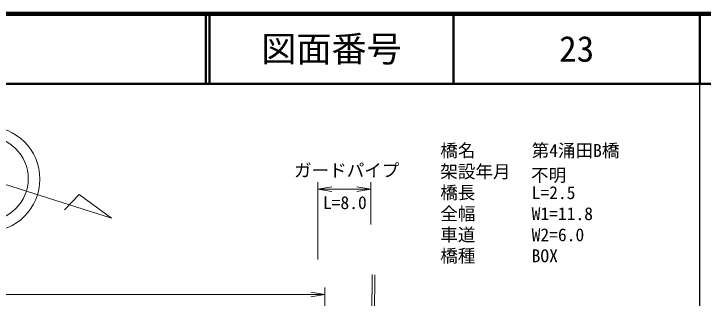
# Model space of a CAD drawing. Units: millimetres at full size, sheet at 1:1000; details may follow other scales. Extents: x 40000 to 680000, y 20000 to 380000.
# Drawn here: x 481422 to 579500, y 339477 to 380000 of the extents above; entities that cross this region are included whole.
import ezdxf
from ezdxf.enums import TextEntityAlignment as Align

# ---------------------------------------------------------------- set-up
doc = ezdxf.new("R2010")
doc.units = ezdxf.units.MM
doc.header["$LTSCALE"] = 1000
for name, color, linetype, lineweight in [('M-BGD', 7, 'Continuous', 13), ('M-BMK-SRVR', 3, 'Continuous', 13), ('M-STR-HTXT', 7, 'Continuous', 13), ('M-TTL', 2, 'Continuous', 140), ('M-TTL-BAND', 7, 'Continuous', 25), ('M-TTL-LINE', 7, 'Continuous', 50)]:
    doc.layers.add(name, color=color, linetype=linetype, lineweight=lineweight)
doc.layers.add('M-TTL-TXT', color=7, linetype='Continuous')
doc.styles.add('ＭＳ ゴシック', font='')
doc.styles.get('ＭＳ ゴシック').set_extended_font_data('MS Gothic')

# ---------------------------------------------------------------- blocks, each defined once
blk = doc.blocks.new('open_arrow')
at = {"color": 0, "linetype": 'Continuous', "lineweight": -2}
blk.add_lwpolyline([(7.5, 1.25), (0, 0), (7.5, -1.25)], dxfattribs=at)

msp = doc.modelspace()

# ---------------------------------------------------------------- linework, layer by layer
at = {"layer": 'M-BGD'}
for p, q in [((532211, 312603), (532384, 342834)), ((532611, 312601), (532784, 342831))]:
    msp.add_line(p, q, dxfattribs=at)
at = {"layer": 'M-BMK-SRVR'}
for p, q in [((463824, 360876), (495311, 350893)), ((490736, 354238), (488642, 352089)), ((495311, 350893), (490736, 354238))]:
    msp.add_line(p, q, dxfattribs=at)
for centre, radius in [((477634, 356453), 7501), ((477486, 356510), 6000)]:
    msp.add_circle(centre, radius, dxfattribs=at)
at = {"layer": 'M-STR-HTXT'}
for p, q in [((524657, 345000), (524657, 356000)), ((532211, 350000), (532211, 356000)), ((524657, 355000), (532211, 355000)), ((525667, 335000), (525667, 341000)), ((370000, 340000), (525667, 340000))]:
    msp.add_line(p, q, dxfattribs=at)
at = {"layer": 'M-TTL'}
msp.add_line((680000, 380000), (40000, 380000), dxfattribs=at)
at = {"layer": 'M-TTL-BAND'}
msp.add_line((579000, 20000), (579000, 370000), dxfattribs=at)
at = {"layer": 'M-TTL-LINE'}
for p, q in [((508747, 380000), (508747, 370000)), ((509247, 380000), (509247, 370000)), ((543997, 380000), (543997, 370000)), ((579000, 380000), (579000, 370000)), ((40000, 370000), (680000, 370000))]:
    msp.add_line(p, q, dxfattribs=at)

# ---------------------------------------------------------------- block references
at = {"layer": 'M-STR-HTXT', "xscale": 267, "yscale": 267}
msp.add_blockref('open_arrow', (524657, 355000), dxfattribs=at)
at = {"layer": 'M-STR-HTXT', "xscale": 267, "yscale": 267, "rotation": 180}
for p in [(532211, 355000), (525667, 340000)]:
    msp.add_blockref('open_arrow', p, dxfattribs=at)

# ---------------------------------------------------------------- texts
at = {"layer": 'M-STR-HTXT', "style": 'ＭＳ ゴシック'}
for s, p in [('橋名', (542092, 360519)), ('第4涌田B橋', (555092, 360519)), ('架設年月', (542092, 357519)), ('不明', (555000, 357000)), ('橋長', (542092, 354519)), ('L=2.5', (555092, 354519)), ('全幅', (542092, 351519)), ('W1=11.8', (555092, 351519)), ('車道', (542092, 348519)), ('W2=6.0', (555092, 348519)), ('橋種', (542092, 345519)), ('BOX', (555092, 345519))]:
    msp.add_text(s, height=1833, dxfattribs=at).set_placement(p, align=Align.MIDDLE_LEFT)
msp.add_text('ガードパイプ', height=1833, dxfattribs=at).set_placement((528781, 357696), align=Align.MIDDLE_CENTER)
msp.add_text('L=8.0', height=1833, dxfattribs=at).set_placement((528517, 351627), align=Align.BOTTOM_CENTER)
at = {"layer": 'M-TTL-TXT', "style": 'ＭＳ ゴシック'}
for s, p in [('図面番号', (526622, 375000)), ('23', (561497, 375000))]:
    msp.add_text(s, height=3666, dxfattribs=at).set_placement(p, align=Align.MIDDLE_CENTER)

doc.saveas('drawing.dxf')
